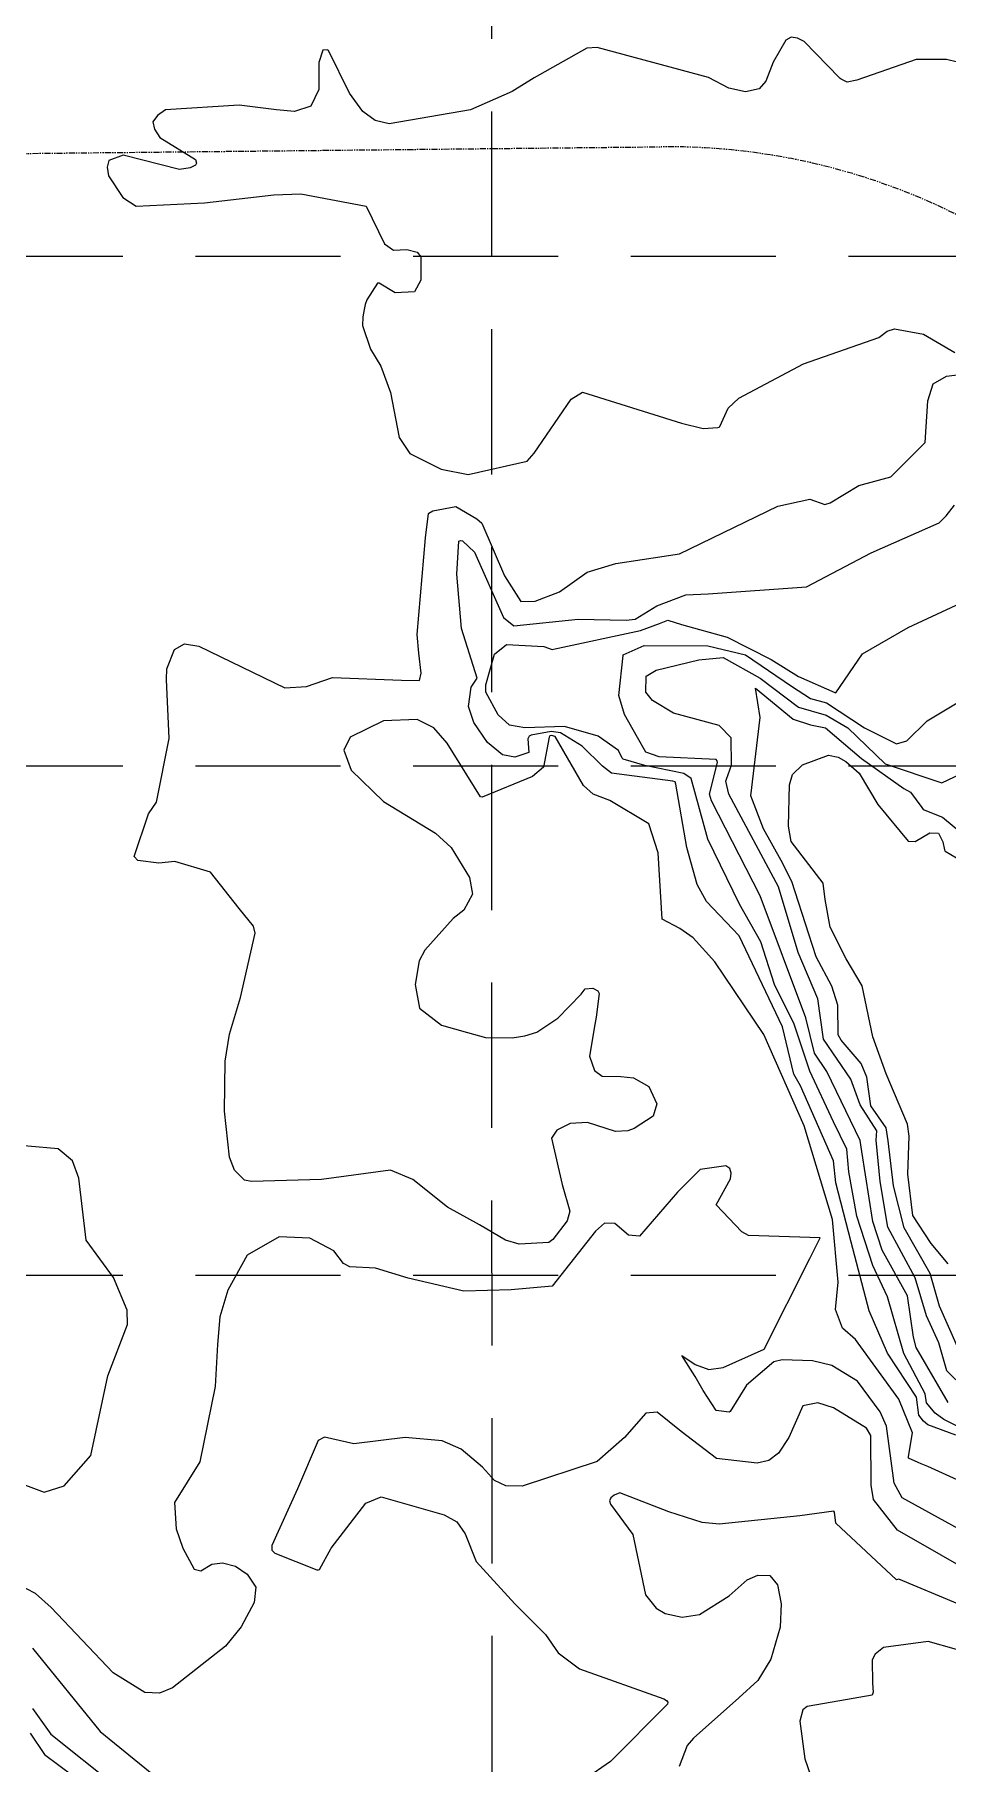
# Model space of a CAD drawing. Header units: inches. Extents: x 2520351 to 2523325, y 7106287 to 7111535.
# Drawn here: x 2520836.4 to 2520930.8, y 7109187.5 to 7109366.1 of the extents above; entities that cross this region are included whole.
import ezdxf

# ---------------------------------------------------------------- set-up
doc = ezdxf.new("R2010")
doc.units = ezdxf.units.IN
doc.header["$MEASUREMENT"] = 0
for name, pattern in [('DASHED', [0.75, 0.5, -0.25]), ('HIDDEN', [0.375, 0.25, -0.125]), ('Xbndy-SC$0$PHANTOM2', [1.25, 0.625, -0.125, 0.125, -0.125, 0.125, -0.125])]:
    doc.linetypes.add(name, pattern=pattern)
for name, color, linetype in [('CONTOURS', 35, 'Continuous'), ('GRID', 254, 'DASHED'), ('XPAV-sc1$0$p-foc', 11, 'Continuous')]:
    doc.layers.add(name, color=color, linetype=linetype)
doc.layers.add('Xbndy-SC$0$ROW-EX', color=5, linetype='Xbndy-SC$0$PHANTOM2', lineweight=0)

msp = doc.modelspace()

# ---------------------------------------------------------------- linework, layer by layer
at = {"layer": 'CONTOURS'}
for p, q in [((2520914.07, 7109365.54, 733), (2520912.77, 7109363.27, 733)), ((2520914.64, 7109365.83, 733), (2520914.07, 7109365.54, 733)), ((2520915.28, 7109365.75, 733), (2520914.64, 7109365.83, 733)), ((2520915.97, 7109365.4, 733), (2520915.28, 7109365.75, 733)), ((2520919.63, 7109361.64, 733), (2520915.97, 7109365.4, 733)), ((2520866.22, 7109364.49, 733), (2520865.81, 7109363.24, 733)), ((2520865.81, 7109363.24, 733), (2520865.82, 7109360.42, 733)), ((2520866.66, 7109364.53, 733), (2520866.22, 7109364.49, 733)), ((2520866.8, 7109364.46, 733), (2520866.66, 7109364.53, 733)), ((2520868.98, 7109360.07, 733), (2520866.8, 7109364.46, 733)), ((2520893.51, 7109364.71, 733), (2520888.05, 7109361.65, 733)), ((2520894.58, 7109364.76, 733), (2520893.51, 7109364.71, 733)), ((2520906.07, 7109361.69, 733), (2520894.58, 7109364.76, 733)), ((2520912.77, 7109363.27, 733), (2520912.02, 7109361.28, 733)), ((2520927.56, 7109363.54, 733), (2520921.4, 7109361.39, 733)), ((2520930.7, 7109363.53, 733), (2520927.56, 7109363.54, 733)), ((2520932.97, 7109363, 733), (2520930.7, 7109363.53, 733)), ((2520888.05, 7109361.65, 733), (2520885.8, 7109360.23, 733)), ((2520908.19, 7109360.56, 733), (2520906.07, 7109361.69, 733)), ((2520919.71, 7109361.56, 733), (2520919.63, 7109361.64, 733)), ((2520919.8, 7109361.49, 733), (2520919.71, 7109361.56, 733)), ((2520920.43, 7109361.19, 733), (2520919.8, 7109361.49, 733)), ((2520921.4, 7109361.39, 733), (2520920.43, 7109361.19, 733)), ((2520865.82, 7109360.42, 733), (2520864.98, 7109358.73, 733)), ((2520870.37, 7109358.15, 733), (2520868.98, 7109360.07, 733)), ((2520885.8, 7109360.23, 733), (2520881.49, 7109358.34, 733)), ((2520909.9, 7109360.21, 733), (2520908.19, 7109360.56, 733)), ((2520911.33, 7109360.49, 733), (2520909.9, 7109360.21, 733)), ((2520912.02, 7109361.28, 733), (2520911.33, 7109360.49, 733)), ((2520849.12, 7109357.76, 733), (2520848.67, 7109357.11, 733)), ((2520849.97, 7109358.32, 733), (2520849.12, 7109357.76, 733)), ((2520857.57, 7109358.82, 733), (2520849.97, 7109358.32, 733)), ((2520861.43, 7109358.34, 733), (2520857.57, 7109358.82, 733)), ((2520863.28, 7109358.16, 733), (2520861.43, 7109358.34, 733)), ((2520864.98, 7109358.73, 733), (2520863.28, 7109358.16, 733)), ((2520871.63, 7109357.23, 733), (2520870.37, 7109358.15, 733)), ((2520881.49, 7109358.34, 733), (2520873.08, 7109356.88, 733)), ((2520848.67, 7109357.11, 733), (2520848.82, 7109356.34, 733)), ((2520848.82, 7109356.34, 733), (2520849.38, 7109355.48, 733)), ((2520873.08, 7109356.88, 733), (2520871.63, 7109357.23, 733)), ((2520849.38, 7109355.48, 733), (2520853.05, 7109353.19, 733)), ((2520844.11, 7109353.11, 733), (2520843.95, 7109352.42, 733)), ((2520843.95, 7109352.42, 733), (2520844.08, 7109351.53, 733)), ((2520845.59, 7109353.64, 733), (2520844.11, 7109353.11, 733)), ((2520851.4, 7109352.18, 733), (2520845.59, 7109353.64, 733)), ((2520853.07, 7109352.62, 733), (2520852.51, 7109352.35, 733)), ((2520853.05, 7109353.19, 733), (2520853.17, 7109352.82, 733)), ((2520853.17, 7109352.82, 733), (2520853.07, 7109352.62, 733)), ((2520844.08, 7109351.53, 733), (2520845.54, 7109349.29, 733)), ((2520852.51, 7109352.35, 733), (2520851.4, 7109352.18, 733)), ((2520845.54, 7109349.29, 733), (2520846.92, 7109348.38, 733)), ((2520854, 7109348.72, 733), (2520861.15, 7109349.57, 733)), ((2520861.15, 7109349.57, 733), (2520863.94, 7109349.67, 733)), ((2520863.94, 7109349.67, 733), (2520870.71, 7109348.38, 733)), ((2520846.92, 7109348.38, 733), (2520854, 7109348.72, 733)), ((2520870.71, 7109348.38, 733), (2520872.6, 7109344.5, 733)), ((2520872.6, 7109344.5, 733), (2520873.54, 7109343.83, 733)), ((2520873.54, 7109343.83, 733), (2520874.9, 7109343.92, 733)), ((2520874.9, 7109343.92, 733), (2520875.98, 7109343.64, 733)), ((2520875.98, 7109343.64, 733), (2520876.35, 7109343.14, 733)), ((2520876.35, 7109343.14, 733), (2520876.37, 7109340.75, 733)), ((2520871.88, 7109340.42, 733), (2520870.77, 7109338.72, 733)), ((2520872.06, 7109340.43, 733), (2520871.88, 7109340.42, 733)), ((2520873.7, 7109339.43, 733), (2520872.06, 7109340.43, 733)), ((2520876.37, 7109340.75, 733), (2520875.7, 7109339.55, 733)), ((2520870.61, 7109338.22, 733), (2520870.49, 7109337.7, 733)), ((2520870.77, 7109338.72, 733), (2520870.61, 7109338.22, 733)), ((2520875.7, 7109339.55, 733), (2520873.7, 7109339.43, 733)), ((2520870.37, 7109336.95, 733), (2520870.34, 7109336.06, 733)), ((2520870.49, 7109337.7, 733), (2520870.37, 7109336.95, 733)), ((2520870.34, 7109336.06, 733), (2520871.15, 7109333.61, 733)), ((2520915.9, 7109332.1, 733), (2520923.68, 7109334.8, 733)), ((2520923.68, 7109334.8, 733), (2520924.56, 7109335.47, 733)), ((2520924.56, 7109335.47, 733), (2520925.31, 7109335.71, 733)), ((2520925.31, 7109335.71, 733), (2520928.32, 7109335.16, 733)), ((2520928.32, 7109335.16, 733), (2520931.56, 7109333.26, 733)), ((2520871.15, 7109333.61, 733), (2520872.23, 7109331.87, 733)), ((2520872.23, 7109331.87, 733), (2520873.23, 7109329.13, 733)), ((2520909.21, 7109328.54, 733), (2520915.9, 7109332.1, 733)), ((2520930.7, 7109330.81, 734), (2520932.05, 7109330.98, 734)), ((2520891.9, 7109328.45, 733), (2520893.05, 7109329.16, 733)), ((2520893.05, 7109329.16, 733), (2520903.3, 7109325.97, 733)), ((2520928.77, 7109328.27, 734), (2520929.3, 7109330.04, 734)), ((2520929.3, 7109330.04, 734), (2520930.7, 7109330.81, 734)), ((2520873.23, 7109329.13, 733), (2520874.13, 7109324.48, 733)), ((2520888.08, 7109322.86, 733), (2520891.9, 7109328.45, 733)), ((2520907.25, 7109325.62, 733), (2520908.11, 7109327.52, 733)), ((2520908.11, 7109327.52, 733), (2520909.21, 7109328.54, 733)), ((2520928.49, 7109323.98, 734), (2520928.77, 7109328.27, 734)), ((2520903.3, 7109325.97, 733), (2520905.52, 7109325.42, 733)), ((2520907.2, 7109325.56, 733), (2520907.25, 7109325.62, 733)), ((2520874.13, 7109324.48, 733), (2520875.2, 7109322.82, 733)), ((2520905.52, 7109325.42, 733), (2520907.06, 7109325.53, 733)), ((2520907.06, 7109325.53, 733), (2520907.2, 7109325.56, 733)), ((2520924.93, 7109320.43, 734), (2520928.49, 7109323.98, 734)), ((2520875.2, 7109322.82, 733), (2520878.45, 7109321.21, 733)), ((2520881.23, 7109320.66, 733), (2520887.36, 7109322.04, 733)), ((2520887.36, 7109322.04, 733), (2520888.08, 7109322.86, 733)), ((2520878.45, 7109321.21, 733), (2520881.23, 7109320.66, 733)), ((2520921.63, 7109319.53, 734), (2520924.93, 7109320.43, 734)), ((2520918.67, 7109317.72, 734), (2520921.63, 7109319.53, 734)), ((2520877.13, 7109316.62, 734), (2520877.19, 7109316.68, 734)), ((2520877.19, 7109316.68, 734), (2520877.6, 7109316.91, 734)), ((2520877.6, 7109316.91, 734), (2520879.98, 7109317.34, 734)), ((2520879.98, 7109317.34, 734), (2520882.13, 7109316.07, 734)), ((2520903.09, 7109312.47, 734), (2520913.26, 7109317.39, 734)), ((2520913.26, 7109317.39, 734), (2520916.56, 7109318.11, 734)), ((2520916.56, 7109318.11, 734), (2520918.12, 7109317.57, 734)), ((2520918.12, 7109317.57, 734), (2520918.67, 7109317.72, 734)), ((2520930.64, 7109316.38, 735), (2520931.52, 7109317.51, 735)), ((2520876.84, 7109314.12, 734), (2520877.13, 7109316.62, 734)), ((2520882.13, 7109316.07, 734), (2520882.66, 7109315.65, 734)), ((2520882.66, 7109315.65, 734), (2520884.99, 7109310.18, 734)), ((2520922.88, 7109312.58, 735), (2520929.93, 7109315.66, 735)), ((2520929.93, 7109315.66, 735), (2520930.64, 7109316.38, 735)), ((2520875.99, 7109304.14, 734), (2520876.84, 7109314.12, 734)), ((2520880.09, 7109310.38, 735), (2520880.29, 7109313.76, 735)), ((2520880.29, 7109313.76, 735), (2520880.44, 7109313.86, 735)), ((2520880.44, 7109313.86, 735), (2520880.66, 7109313.81, 735)), ((2520880.66, 7109313.81, 735), (2520881.91, 7109312.63, 735)), ((2520881.91, 7109312.63, 735), (2520884.89, 7109305.89, 735)), ((2520893.53, 7109310.57, 734), (2520896.51, 7109311.47, 734)), ((2520896.51, 7109311.47, 734), (2520903.09, 7109312.47, 734)), ((2520916.22, 7109309.04, 735), (2520922.88, 7109312.58, 735)), ((2520880.54, 7109304.74, 735), (2520880.09, 7109310.38, 735)), ((2520884.99, 7109310.18, 734), (2520886.68, 7109307.55, 734)), ((2520890.69, 7109308.54, 734), (2520893.53, 7109310.57, 734)), ((2520888.18, 7109307.59, 734), (2520890.69, 7109308.54, 734)), ((2520900.75, 7109307.11, 735), (2520903.74, 7109308.23, 735)), ((2520903.74, 7109308.23, 735), (2520906.04, 7109308.34, 735)), ((2520906.04, 7109308.34, 735), (2520916.22, 7109309.04, 735)), ((2520926.71, 7109304.84, 736), (2520935.13, 7109308.78, 736)), ((2520886.68, 7109307.55, 734), (2520888.18, 7109307.59, 734)), ((2520898.49, 7109305.73, 735), (2520900.75, 7109307.11, 735)), ((2520882.16, 7109299.62, 735), (2520880.54, 7109304.74, 735)), ((2520884.89, 7109305.89, 735), (2520885.96, 7109305.02, 735)), ((2520885.96, 7109305.02, 735), (2520892.63, 7109305.71, 735)), ((2520890.05, 7109302.63, 736), (2520899.06, 7109304.56, 736)), ((2520892.63, 7109305.71, 735), (2520897.56, 7109305.62, 735)), ((2520897.56, 7109305.62, 735), (2520898.49, 7109305.73, 735)), ((2520899.06, 7109304.56, 736), (2520901.02, 7109305.26, 736)), ((2520901.02, 7109305.26, 736), (2520901.87, 7109305.6, 736)), ((2520901.87, 7109305.6, 736), (2520903.31, 7109305.15, 736)), ((2520903.31, 7109305.15, 736), (2520908.03, 7109303.87, 736)), ((2520922.01, 7109302.14, 736), (2520926.71, 7109304.84, 736)), ((2520850.09, 7109300.57, 734), (2520850.89, 7109302.59, 734)), ((2520850.89, 7109302.59, 734), (2520851.94, 7109303.16, 734)), ((2520851.94, 7109303.16, 734), (2520853.41, 7109302.92, 734)), ((2520853.41, 7109302.92, 734), (2520862.31, 7109298.61, 734)), ((2520876.13, 7109302.22, 734), (2520875.99, 7109304.14, 734)), ((2520883.96, 7109302.09, 736), (2520885.21, 7109303.09, 736)), ((2520885.21, 7109303.09, 736), (2520889.07, 7109302.88, 736)), ((2520889.07, 7109302.88, 736), (2520889.92, 7109302.58, 736)), ((2520889.92, 7109302.58, 736), (2520890.05, 7109302.63, 736)), ((2520897.28, 7109302.03, 737), (2520899.42, 7109302.98, 737)), ((2520899.42, 7109302.98, 737), (2520906.01, 7109302.96, 737)), ((2520906.01, 7109302.96, 737), (2520909.9, 7109302.03, 737)), ((2520908.03, 7109303.87, 736), (2520912.57, 7109301.56, 736)), ((2520928.69, 7109295.2, 737), (2520940.66, 7109302.47, 737)), ((2520876.4, 7109300.15, 734), (2520876.13, 7109302.22, 734)), ((2520883.07, 7109298.92, 736), (2520883.96, 7109302.09, 736)), ((2520896.82, 7109297.83, 737), (2520897.25, 7109301.95, 737)), ((2520897.25, 7109301.95, 737), (2520897.28, 7109302.03, 737)), ((2520900.69, 7109300.44, 738), (2520905.1, 7109301.5, 738)), ((2520905.1, 7109301.5, 738), (2520907.6, 7109301.74, 738)), ((2520907.6, 7109301.74, 738), (2520911.42, 7109299.62, 738)), ((2520909.9, 7109302.03, 737), (2520914.65, 7109298.81, 737)), ((2520912.57, 7109301.56, 736), (2520915.4, 7109299.79, 736)), ((2520919.23, 7109298.1, 736), (2520922.01, 7109302.14, 736)), ((2520850.08, 7109299.47, 734), (2520850.09, 7109300.57, 734)), ((2520850.35, 7109293.39, 734), (2520850.08, 7109299.47, 734)), ((2520864.55, 7109298.76, 734), (2520867.22, 7109299.69, 734)), ((2520867.22, 7109299.69, 734), (2520874.36, 7109299.4, 734)), ((2520874.36, 7109299.4, 734), (2520876.23, 7109299.37, 734)), ((2520876.23, 7109299.37, 734), (2520876.4, 7109300.15, 734)), ((2520881.56, 7109298.7, 735), (2520882.16, 7109299.62, 735)), ((2520883.07, 7109298.19, 736), (2520883.07, 7109298.92, 736)), ((2520899.62, 7109298.19, 738), (2520899.65, 7109299.83, 738)), ((2520899.65, 7109299.83, 738), (2520900.69, 7109300.44, 738)), ((2520911.42, 7109299.62, 738), (2520915.4, 7109296.61, 738)), ((2520914.65, 7109298.81, 737), (2520916.61, 7109297.51, 737)), ((2520915.4, 7109299.79, 736), (2520919.15, 7109298.14, 736)), ((2520862.31, 7109298.61, 734), (2520864.55, 7109298.76, 734)), ((2520881.27, 7109296.71, 735), (2520881.56, 7109298.7, 735)), ((2520884.36, 7109295.82, 736), (2520883.07, 7109298.19, 736)), ((2520897.42, 7109295.88, 737), (2520896.82, 7109297.83, 737)), ((2520900.29, 7109297.31, 738), (2520899.62, 7109298.19, 738)), ((2520902.48, 7109295.99, 738), (2520900.29, 7109297.31, 738)), ((2520911.41, 7109295.55, 739), (2520910.95, 7109298.6, 739)), ((2520910.95, 7109298.6, 739), (2520914.84, 7109295.39, 739)), ((2520916.61, 7109297.51, 737), (2520918.27, 7109297.06, 737)), ((2520918.27, 7109297.06, 737), (2520922.22, 7109294.5, 737)), ((2520919.15, 7109298.14, 736), (2520919.23, 7109298.1, 736)), ((2520872.49, 7109295.23, 734), (2520869.05, 7109293.52, 734)), ((2520875.96, 7109295.35, 734), (2520872.49, 7109295.23, 734)), ((2520877.71, 7109294.5, 734), (2520875.96, 7109295.35, 734)), ((2520881.82, 7109295.05, 735), (2520881.27, 7109296.71, 735)), ((2520885.51, 7109294.78, 736), (2520884.36, 7109295.82, 736)), ((2520898.76, 7109293.49, 737), (2520897.42, 7109295.88, 737)), ((2520907.17, 7109294.73, 738), (2520902.48, 7109295.99, 738)), ((2520910.47, 7109287.47, 739), (2520911.41, 7109295.55, 739)), ((2520914.84, 7109295.39, 739), (2520916.62, 7109294.8, 739)), ((2520915.4, 7109296.61, 738), (2520918.23, 7109295.8, 738)), ((2520918.23, 7109295.8, 738), (2520920.47, 7109294.48, 738)), ((2520869.05, 7109293.52, 734), (2520868.38, 7109292.2, 734)), ((2520879.06, 7109292.92, 734), (2520877.71, 7109294.5, 734)), ((2520883.26, 7109292.97, 735), (2520881.82, 7109295.05, 735)), ((2520887.1, 7109294.5, 736), (2520885.51, 7109294.78, 736)), ((2520891.21, 7109294.62, 736), (2520887.1, 7109294.5, 736)), ((2520887.54, 7109293.63, 735), (2520887.42, 7109293.35, 735)), ((2520887.75, 7109293.75, 735), (2520887.54, 7109293.63, 735)), ((2520889.83, 7109294.12, 735), (2520887.75, 7109293.75, 735)), ((2520889.63, 7109293.53, 734), (2520889.04, 7109290.41, 734)), ((2520889.69, 7109293.65, 734), (2520889.63, 7109293.53, 734)), ((2520889.86, 7109293.71, 734), (2520889.69, 7109293.65, 734)), ((2520890.78, 7109293.96, 735), (2520889.83, 7109294.12, 735)), ((2520890.22, 7109293.58, 734), (2520889.86, 7109293.71, 734)), ((2520893.17, 7109288.52, 734), (2520890.22, 7109293.58, 734)), ((2520893.02, 7109292.58, 735), (2520890.78, 7109293.96, 735)), ((2520894.67, 7109293.62, 736), (2520891.21, 7109294.62, 736)), ((2520896.78, 7109292.14, 736), (2520894.67, 7109293.62, 736)), ((2520899.6, 7109291.97, 737), (2520898.76, 7109293.49, 737)), ((2520908.43, 7109293.45, 738), (2520907.17, 7109294.73, 738)), ((2520908.47, 7109290.65, 738), (2520908.43, 7109293.45, 738)), ((2520916.62, 7109294.8, 739), (2520918.19, 7109294.5, 739)), ((2520918.19, 7109294.5, 739), (2520921.9, 7109291.32, 739)), ((2520920.47, 7109294.48, 738), (2520924.34, 7109290.76, 738)), ((2520922.22, 7109294.5, 737), (2520925.5, 7109292.84, 737)), ((2520926.6, 7109293.15, 737), (2520928.69, 7109295.2, 737)), ((2520849.03, 7109286.8, 734), (2520850.35, 7109293.39, 734)), ((2520868.38, 7109292.2, 734), (2520869.16, 7109290.12, 734)), ((2520882.53, 7109287.37, 734), (2520879.06, 7109292.92, 734)), ((2520884.78, 7109291.71, 735), (2520883.26, 7109292.97, 735)), ((2520886.06, 7109291.46, 735), (2520884.78, 7109291.71, 735)), ((2520887.52, 7109291.94, 735), (2520886.06, 7109291.46, 735)), ((2520887.42, 7109293.35, 735), (2520887.52, 7109291.94, 735)), ((2520895.13, 7109290.52, 735), (2520893.02, 7109292.58, 735)), ((2520897.17, 7109291.37, 736), (2520896.78, 7109292.14, 736)), ((2520900.99, 7109291.49, 737), (2520899.6, 7109291.97, 737)), ((2520915.79, 7109290.66, 740), (2520918.47, 7109291.66, 740)), ((2520918.47, 7109291.66, 740), (2520919.49, 7109291.45, 740)), ((2520925.5, 7109292.84, 737), (2520926.6, 7109293.15, 737)), ((2520869.16, 7109290.12, 734), (2520872.48, 7109286.88, 734)), ((2520889.04, 7109290.41, 734), (2520887.89, 7109289.46, 734)), ((2520896.06, 7109289.81, 735), (2520895.13, 7109290.52, 735)), ((2520897.26, 7109291.25, 736), (2520897.17, 7109291.37, 736)), ((2520899.5, 7109290.61, 736), (2520897.26, 7109291.25, 736)), ((2520903.55, 7109289.77, 736), (2520899.5, 7109290.61, 736)), ((2520906.88, 7109291.23, 737), (2520900.99, 7109291.49, 737)), ((2520906.2, 7109287.65, 737), (2520907.03, 7109290.91, 737)), ((2520906.97, 7109291.09, 737), (2520906.88, 7109291.23, 737)), ((2520907.03, 7109290.91, 737), (2520906.97, 7109291.09, 737)), ((2520907.95, 7109289.19, 738), (2520908.47, 7109290.65, 738)), ((2520914.77, 7109289.67, 740), (2520915.79, 7109290.66, 740)), ((2520919.49, 7109291.45, 740), (2520920.29, 7109291.01, 740)), ((2520920.29, 7109291.01, 740), (2520921.67, 7109289.79, 740)), ((2520921.9, 7109291.32, 739), (2520926.28, 7109288.22, 739)), ((2520924.34, 7109290.76, 738), (2520930.21, 7109288.82, 738)), ((2520930.21, 7109288.82, 738), (2520933.47, 7109290.37, 738)), ((2520887.89, 7109289.46, 734), (2520882.68, 7109287.32, 734)), ((2520894.17, 7109287.65, 734), (2520893.17, 7109288.52, 734)), ((2520902.4, 7109288.97, 735), (2520896.06, 7109289.81, 735)), ((2520902.65, 7109288.92, 735), (2520902.4, 7109288.97, 735)), ((2520902.71, 7109288.68, 735), (2520902.65, 7109288.92, 735)), ((2520903.84, 7109282.12, 735), (2520902.71, 7109288.68, 735)), ((2520904.3, 7109289.27, 736), (2520903.55, 7109289.77, 736)), ((2520906.02, 7109282.99, 736), (2520904.3, 7109289.27, 736)), ((2520907.87, 7109288.97, 738), (2520907.95, 7109289.19, 738)), ((2520908.19, 7109287.64, 738), (2520907.87, 7109288.97, 738)), ((2520914.35, 7109284.33, 740), (2520914.46, 7109288.59, 740)), ((2520914.46, 7109288.59, 740), (2520914.77, 7109289.67, 740)), ((2520921.67, 7109289.79, 740), (2520923.58, 7109286.57, 740)), ((2520926.28, 7109288.22, 739), (2520926.97, 7109287.86, 739)), ((2520848.21, 7109285.59, 734), (2520849.03, 7109286.8, 734)), ((2520872.48, 7109286.88, 734), (2520877.88, 7109283.6, 734)), ((2520882.68, 7109287.32, 734), (2520882.53, 7109287.37, 734)), ((2520895.89, 7109286.98, 734), (2520894.17, 7109287.65, 734)), ((2520899.93, 7109284.59, 734), (2520895.89, 7109286.98, 734)), ((2520906.41, 7109286.94, 737), (2520906.2, 7109287.65, 737)), ((2520911.44, 7109277.12, 737), (2520906.41, 7109286.94, 737)), ((2520913.31, 7109278.07, 738), (2520908.19, 7109287.64, 738)), ((2520911.77, 7109284.07, 739), (2520910.47, 7109287.47, 739)), ((2520923.58, 7109286.57, 740), (2520926.72, 7109282.79, 740)), ((2520926.97, 7109287.86, 739), (2520928.14, 7109286.26, 739)), ((2520846.73, 7109281.21, 734), (2520848.21, 7109285.59, 734)), ((2520900.89, 7109281.56, 734), (2520899.93, 7109284.59, 734)), ((2520928.14, 7109286.26, 739), (2520928.26, 7109286.07, 739)), ((2520928.26, 7109286.07, 739), (2520930.27, 7109285.27, 739)), ((2520930.27, 7109285.27, 739), (2520933.87, 7109282.25, 739)), ((2520877.88, 7109283.6, 734), (2520879.48, 7109282.14, 734)), ((2520909.3, 7109276.26, 736), (2520906.02, 7109282.99, 736)), ((2520913.6, 7109280.8, 739), (2520911.77, 7109284.07, 739)), ((2520914.63, 7109282.74, 740), (2520914.35, 7109284.33, 740)), ((2520917.95, 7109278.44, 740), (2520914.63, 7109282.74, 740)), ((2520926.72, 7109282.79, 740), (2520927.43, 7109282.75, 740)), ((2520927.43, 7109282.75, 740), (2520928.97, 7109283.65, 740)), ((2520928.97, 7109283.65, 740), (2520929.84, 7109283.6, 740)), ((2520929.84, 7109283.6, 740), (2520930.29, 7109282.71, 740)), ((2520847.09, 7109280.79, 734), (2520846.73, 7109281.21, 734)), ((2520879.48, 7109282.14, 734), (2520881.38, 7109279.03, 734)), ((2520901.28, 7109274.72, 734), (2520900.89, 7109281.56, 734)), ((2520904.9, 7109278.29, 735), (2520903.84, 7109282.12, 735)), ((2520930.29, 7109282.71, 740), (2520930.47, 7109281.9, 740)), ((2520930.47, 7109281.9, 740), (2520930.54, 7109281.76, 740)), ((2520930.54, 7109281.76, 740), (2520934.87, 7109279.18, 740)), ((2520849.26, 7109280.51, 734), (2520847.09, 7109280.79, 734)), ((2520850.92, 7109280.69, 734), (2520849.26, 7109280.51, 734)), ((2520854.63, 7109279.57, 734), (2520850.92, 7109280.69, 734)), ((2520857.57, 7109275.82, 734), (2520854.63, 7109279.57, 734)), ((2520914.7, 7109278.61, 739), (2520913.6, 7109280.8, 739)), ((2520881.38, 7109279.03, 734), (2520881.7, 7109277.32, 734)), ((2520905.87, 7109276.54, 735), (2520904.9, 7109278.29, 735)), ((2520915.35, 7109271.28, 738), (2520913.31, 7109278.07, 738)), ((2520916.45, 7109273.17, 739), (2520914.7, 7109278.61, 739)), ((2520918.13, 7109276.74, 740), (2520917.95, 7109278.44, 740)), ((2520859.07, 7109274.01, 734), (2520857.57, 7109275.82, 734)), ((2520880.79, 7109275.64, 734), (2520879.68, 7109274.78, 734)), ((2520881.7, 7109277.32, 734), (2520880.79, 7109275.64, 734)), ((2520909.27, 7109273, 735), (2520905.87, 7109276.54, 735)), ((2520911.48, 7109272.37, 736), (2520909.3, 7109276.26, 736)), ((2520916.14, 7109264.53, 737), (2520911.44, 7109277.12, 737)), ((2520918.67, 7109273.91, 740), (2520918.13, 7109276.74, 740)), ((2520859.24, 7109273.28, 734), (2520859.07, 7109274.01, 734)), ((2520879.68, 7109274.78, 734), (2520876.76, 7109271.52, 734)), ((2520903.13, 7109273.77, 734), (2520901.28, 7109274.72, 734)), ((2520920.31, 7109270.61, 740), (2520918.67, 7109273.91, 740)), ((2520857.7, 7109266.64, 734), (2520859.24, 7109273.28, 734)), ((2520904.51, 7109272.8, 734), (2520903.13, 7109273.77, 734)), ((2520906.75, 7109270.33, 734), (2520904.51, 7109272.8, 734)), ((2520913.74, 7109263.59, 735), (2520909.27, 7109273, 735)), ((2520912.92, 7109267.99, 736), (2520911.48, 7109272.37, 736)), ((2520917.21, 7109270.82, 739), (2520916.45, 7109273.17, 739)), ((2520876.18, 7109270.42, 734), (2520875.76, 7109267.96, 734)), ((2520876.76, 7109271.52, 734), (2520876.18, 7109270.42, 734)), ((2520911.8, 7109262.8, 734), (2520906.75, 7109270.33, 734)), ((2520917.37, 7109266.51, 738), (2520915.35, 7109271.28, 738)), ((2520918.84, 7109267.79, 739), (2520917.21, 7109270.82, 739)), ((2520921.97, 7109267.85, 740), (2520920.31, 7109270.61, 740)), ((2520875.76, 7109267.96, 734), (2520876.22, 7109265.53, 734)), ((2520890.5, 7109264.5, 734), (2520892.91, 7109266.98, 734)), ((2520892.91, 7109266.98, 734), (2520893.34, 7109267.52, 734)), ((2520893.34, 7109267.52, 734), (2520894.12, 7109267.59, 734)), ((2520894.12, 7109267.59, 734), (2520894.66, 7109267.32, 734)), ((2520894.78, 7109267.06, 734), (2520894.48, 7109264.59, 734)), ((2520894.66, 7109267.32, 734), (2520894.78, 7109267.06, 734)), ((2520914.95, 7109263.89, 736), (2520912.92, 7109267.99, 736)), ((2520919.44, 7109265.84, 739), (2520918.84, 7109267.79, 739)), ((2520923.06, 7109262.57, 740), (2520921.97, 7109267.85, 740)), ((2520856.57, 7109262.86, 734), (2520857.7, 7109266.64, 734)), ((2520876.22, 7109265.53, 734), (2520878.49, 7109263.76, 734)), ((2520917.98, 7109262.33, 738), (2520917.37, 7109266.51, 738)), ((2520919.5, 7109262.77, 739), (2520919.44, 7109265.84, 739)), ((2520878.49, 7109263.76, 734), (2520881.17, 7109263, 734)), ((2520888.33, 7109263.05, 734), (2520890.5, 7109264.5, 734)), ((2520894.35, 7109263.85, 734), (2520893.8, 7109260.56, 734)), ((2520894.48, 7109264.59, 734), (2520894.35, 7109263.85, 734)), ((2520914.91, 7109258.72, 735), (2520913.74, 7109263.59, 735)), ((2520916.55, 7109259.02, 736), (2520914.95, 7109263.89, 736)), ((2520917.03, 7109260.87, 737), (2520916.14, 7109264.53, 737)), ((2520856.14, 7109260.07, 734), (2520856.57, 7109262.86, 734)), ((2520881.17, 7109263, 734), (2520883.05, 7109262.49, 734)), ((2520883.05, 7109262.49, 734), (2520885.78, 7109262.48, 734)), ((2520885.78, 7109262.48, 734), (2520887.09, 7109262.68, 734)), ((2520887.09, 7109262.68, 734), (2520888.33, 7109263.05, 734)), ((2520915.97, 7109253.37, 734), (2520911.8, 7109262.8, 734)), ((2520920.81, 7109258.19, 738), (2520917.98, 7109262.33, 738)), ((2520919.8, 7109262.21, 739), (2520919.5, 7109262.77, 739)), ((2520921.86, 7109259.82, 739), (2520919.8, 7109262.21, 739)), ((2520924.46, 7109258.75, 740), (2520923.06, 7109262.57, 740)), ((2520856.07, 7109254.89, 734), (2520856.14, 7109260.07, 734)), ((2520893.8, 7109260.56, 734), (2520894.3, 7109259.1, 734)), ((2520918.31, 7109258.98, 737), (2520917.03, 7109260.87, 737)), ((2520922.45, 7109258.39, 739), (2520921.86, 7109259.82, 739)), ((2520894.3, 7109259.1, 734), (2520895.08, 7109258.49, 734)), ((2520895.08, 7109258.49, 734), (2520897.04, 7109258.48, 734)), ((2520897.04, 7109258.48, 734), (2520898.35, 7109258.33, 734)), ((2520898.35, 7109258.33, 734), (2520899.92, 7109257.42, 734)), ((2520915.59, 7109257.5, 735), (2520914.91, 7109258.72, 735)), ((2520919, 7109253.77, 736), (2520916.55, 7109259.02, 736)), ((2520921.76, 7109251.85, 737), (2520918.31, 7109258.98, 737)), ((2520921.76, 7109255.53, 738), (2520920.81, 7109258.19, 738)), ((2520922.87, 7109255.44, 739), (2520922.45, 7109258.39, 739)), ((2520926.65, 7109253.55, 740), (2520924.46, 7109258.75, 740)), ((2520899.92, 7109257.42, 734), (2520900.74, 7109255.65, 734)), ((2520919, 7109249.77, 735), (2520915.59, 7109257.5, 735)), ((2520856.58, 7109250.14, 734), (2520856.07, 7109254.89, 734)), ((2520900.36, 7109254.37, 734), (2520898.4, 7109253.1, 734)), ((2520900.74, 7109255.65, 734), (2520900.36, 7109254.37, 734)), ((2520923.47, 7109252.87, 738), (2520921.76, 7109255.53, 738)), ((2520924.46, 7109253.15, 739), (2520922.87, 7109255.44, 739)), ((2520890.42, 7109252.92, 734), (2520889.86, 7109252.1, 734)), ((2520891.8, 7109253.62, 734), (2520890.42, 7109252.92, 734)), ((2520893.58, 7109253.72, 734), (2520891.8, 7109253.62, 734)), ((2520896.47, 7109252.78, 734), (2520893.58, 7109253.72, 734)), ((2520897.76, 7109252.86, 734), (2520896.47, 7109252.78, 734)), ((2520898.4, 7109253.1, 734), (2520897.76, 7109252.86, 734)), ((2520918.91, 7109243.69, 734), (2520915.97, 7109253.37, 734)), ((2520920.37, 7109250.98, 736), (2520919, 7109253.77, 736)), ((2520923.41, 7109251.9, 738), (2520923.47, 7109252.87, 738)), ((2520924.66, 7109251.84, 739), (2520924.46, 7109253.15, 739)), ((2520926.82, 7109252.32, 740), (2520926.65, 7109253.55, 740)), ((2520838.87, 7109250.99, 733), (2520831.84, 7109251.6, 733)), ((2520840.36, 7109249.77, 733), (2520838.87, 7109250.99, 733)), ((2520889.86, 7109252.1, 734), (2520890.96, 7109247.32, 734)), ((2520920.59, 7109248.61, 736), (2520920.37, 7109250.98, 736)), ((2520921.94, 7109250.71, 737), (2520921.76, 7109251.85, 737)), ((2520923.07, 7109243.5, 737), (2520921.94, 7109250.71, 737)), ((2520923.82, 7109247.61, 738), (2520923.41, 7109251.9, 738)), ((2520925.21, 7109247.18, 739), (2520924.66, 7109251.84, 739)), ((2520926.69, 7109248.37, 740), (2520926.82, 7109252.32, 740)), ((2520841.02, 7109247.98, 733), (2520840.36, 7109249.77, 733)), ((2520857.11, 7109248.79, 734), (2520856.58, 7109250.14, 734)), ((2520858.13, 7109247.75, 734), (2520857.11, 7109248.79, 734)), ((2520873.22, 7109248.81, 734), (2520866.09, 7109247.82, 734)), ((2520875.51, 7109247.84, 734), (2520873.22, 7109248.81, 734)), ((2520905.21, 7109248.87, 733), (2520902.87, 7109246.53, 733)), ((2520907.89, 7109249.25, 733), (2520905.21, 7109248.87, 733)), ((2520908.3, 7109248.98, 733), (2520907.89, 7109249.25, 733)), ((2520908.43, 7109248.5, 733), (2520908.3, 7109248.98, 733)), ((2520919.24, 7109247.47, 735), (2520919, 7109249.77, 735)), ((2520841.75, 7109241.57, 733), (2520841.02, 7109247.98, 733)), ((2520858.85, 7109247.63, 734), (2520858.13, 7109247.75, 734)), ((2520866.09, 7109247.82, 734), (2520858.85, 7109247.63, 734)), ((2520879.12, 7109244.96, 734), (2520875.51, 7109247.84, 734)), ((2520890.96, 7109247.32, 734), (2520891.74, 7109244.55, 734)), ((2520906.86, 7109245.21, 733), (2520908.36, 7109247.89, 733)), ((2520908.36, 7109247.89, 733), (2520908.43, 7109248.5, 733)), ((2520920.82, 7109241.37, 735), (2520919.24, 7109247.47, 735)), ((2520921.42, 7109244.04, 736), (2520920.59, 7109248.61, 736)), ((2520924.63, 7109242.92, 738), (2520923.82, 7109247.61, 738)), ((2520926.3, 7109242.83, 739), (2520925.21, 7109247.18, 739)), ((2520927.21, 7109244.1, 740), (2520926.69, 7109248.37, 740)), ((2520902.87, 7109246.53, 733), (2520898.95, 7109241.99, 733)), ((2520882.42, 7109243.14, 734), (2520879.12, 7109244.96, 734)), ((2520891.47, 7109243.57, 734), (2520890.01, 7109241.63, 734)), ((2520891.74, 7109244.55, 734), (2520891.47, 7109243.57, 734)), ((2520909.52, 7109242.43, 733), (2520906.86, 7109245.21, 733)), ((2520919.49, 7109237.21, 734), (2520918.91, 7109243.69, 734)), ((2520923.06, 7109238.95, 736), (2520921.42, 7109244.04, 736)), ((2520924.04, 7109240.52, 737), (2520923.07, 7109243.5, 737)), ((2520929.09, 7109241.22, 740), (2520927.21, 7109244.1, 740)), ((2520861.7, 7109241.91, 733), (2520858.42, 7109240.02, 733)), ((2520864.89, 7109241.76, 733), (2520861.7, 7109241.91, 733)), ((2520867.36, 7109240.45, 733), (2520864.89, 7109241.76, 733)), ((2520885.09, 7109241.55, 734), (2520882.42, 7109243.14, 734)), ((2520894.42, 7109242.49, 733), (2520889.91, 7109236.82, 733)), ((2520895.34, 7109243.33, 733), (2520894.42, 7109242.49, 733)), ((2520896.39, 7109243.28, 733), (2520895.34, 7109243.33, 733)), ((2520897.83, 7109242.09, 733), (2520896.39, 7109243.28, 733)), ((2520898.95, 7109241.99, 733), (2520897.83, 7109242.09, 733)), ((2520910.22, 7109242.05, 733), (2520909.52, 7109242.43, 733)), ((2520917.63, 7109241.79, 733), (2520910.22, 7109242.05, 733)), ((2520916.55, 7109239.66, 733), (2520917.63, 7109241.79, 733)), ((2520927.46, 7109237.67, 738), (2520924.63, 7109242.92, 738)), ((2520928.98, 7109238.13, 739), (2520926.3, 7109242.83, 739)), ((2520844.6, 7109237.71, 733), (2520841.75, 7109241.57, 733)), ((2520858.42, 7109240.02, 733), (2520856.42, 7109236.4, 733)), ((2520868.37, 7109239.16, 733), (2520867.36, 7109240.45, 733)), ((2520886.52, 7109241.15, 734), (2520885.09, 7109241.55, 734)), ((2520889.58, 7109241.31, 734), (2520886.52, 7109241.15, 734)), ((2520890.01, 7109241.63, 734), (2520889.58, 7109241.31, 734)), ((2520922.68, 7109234.27, 735), (2520920.82, 7109241.37, 735)), ((2520926.64, 7109235.81, 737), (2520924.04, 7109240.52, 737)), ((2520930.85, 7109239.11, 740), (2520929.09, 7109241.22, 740)), ((2520869.03, 7109238.81, 733), (2520868.37, 7109239.16, 733)), ((2520871.66, 7109238.67, 733), (2520869.03, 7109238.81, 733)), ((2520875.06, 7109237.64, 733), (2520871.66, 7109238.67, 733)), ((2520911.85, 7109230.31, 733), (2520916.55, 7109239.66, 733)), ((2520924.57, 7109235.7, 736), (2520923.06, 7109238.95, 736)), ((2520929.97, 7109234.73, 739), (2520928.98, 7109238.13, 739)), ((2520846.01, 7109234.34, 733), (2520844.6, 7109237.71, 733)), ((2520856.42, 7109236.4, 733), (2520855.59, 7109233.65, 733)), ((2520880.8, 7109236.28, 733), (2520875.06, 7109237.64, 733)), ((2520885.68, 7109236.43, 733), (2520880.8, 7109236.28, 733)), ((2520889.91, 7109236.82, 733), (2520885.68, 7109236.43, 733)), ((2520919.22, 7109234.41, 734), (2520919.49, 7109237.21, 734)), ((2520928.6, 7109233.73, 738), (2520927.46, 7109237.67, 738)), ((2520926.28, 7109229.85, 736), (2520924.57, 7109235.7, 736)), ((2520927.26, 7109231.54, 737), (2520926.64, 7109235.81, 737)), ((2520932.75, 7109228.44, 739), (2520929.97, 7109234.73, 739)), ((2520844, 7109227.54, 733), (2520846.05, 7109232.84, 733)), ((2520846.05, 7109232.84, 733), (2520846.01, 7109234.34, 733)), ((2520855.59, 7109233.65, 733), (2520855.35, 7109230.79, 733)), ((2520919.93, 7109232.47, 734), (2520919.22, 7109234.41, 734)), ((2520924.57, 7109229.89, 735), (2520922.68, 7109234.27, 735)), ((2520929.89, 7109230.95, 738), (2520928.6, 7109233.73, 738)), ((2520921.27, 7109231.29, 734), (2520919.93, 7109232.47, 734)), ((2520925.76, 7109225.13, 734), (2520921.27, 7109231.29, 734)), ((2520927.54, 7109230.48, 737), (2520927.26, 7109231.54, 737)), ((2520930.73, 7109228.05, 738), (2520929.89, 7109230.95, 738)), ((2520855.35, 7109230.79, 733), (2520855.11, 7109226.44, 733)), ((2520904.69, 7109227.48, 733), (2520903.34, 7109229.63, 733)), ((2520903.34, 7109229.63, 733), (2520904.71, 7109228.72, 733)), ((2520907.61, 7109228.42, 733), (2520911.85, 7109230.31, 733)), ((2520913.7, 7109229.21, 733), (2520912.83, 7109228.98, 733)), ((2520916.84, 7109229.1, 733), (2520913.7, 7109229.21, 733)), ((2520927.57, 7109225.35, 735), (2520924.57, 7109229.89, 735)), ((2520928.48, 7109225.7, 736), (2520926.28, 7109229.85, 736)), ((2520930.86, 7109224.79, 737), (2520927.54, 7109230.48, 737)), ((2520842.26, 7109219.33, 733), (2520844, 7109227.54, 733)), ((2520905.52, 7109226.03, 733), (2520904.69, 7109227.48, 733)), ((2520904.71, 7109228.72, 733), (2520906.12, 7109228.21, 733)), ((2520906.12, 7109228.21, 733), (2520907.61, 7109228.42, 733)), ((2520912.83, 7109228.98, 733), (2520910.01, 7109226.57, 733)), ((2520918.84, 7109228.6, 733), (2520916.84, 7109229.1, 733)), ((2520921.49, 7109226.99, 733), (2520918.84, 7109228.6, 733)), ((2520932.57, 7109226.25, 738), (2520930.73, 7109228.05, 738)), ((2520855.11, 7109226.44, 733), (2520853.5, 7109218.67, 733)), ((2520906.88, 7109223.96, 733), (2520905.52, 7109226.03, 733)), ((2520910.01, 7109226.57, 733), (2520908.33, 7109223.86, 733)), ((2520923.83, 7109223.84, 733), (2520921.49, 7109226.99, 733)), ((2520928.6, 7109224.75, 736), (2520928.48, 7109225.7, 736)), ((2520900.78, 7109223.8, 732), (2520899.62, 7109223.7, 732)), ((2520903.27, 7109221.8, 732), (2520900.78, 7109223.8, 732)), ((2520908.22, 7109223.79, 733), (2520906.88, 7109223.96, 733)), ((2520908.33, 7109223.86, 733), (2520908.22, 7109223.79, 733)), ((2520915.84, 7109224.43, 732), (2520914.4, 7109221.16, 732)), ((2520917.38, 7109224.75, 732), (2520915.84, 7109224.43, 732)), ((2520919.02, 7109224.23, 732), (2520917.38, 7109224.75, 732)), ((2520922.4, 7109222.14, 732), (2520919.02, 7109224.23, 732)), ((2520924.48, 7109222.36, 733), (2520923.83, 7109223.84, 733)), ((2520927.17, 7109221.67, 734), (2520925.76, 7109225.13, 734)), ((2520927.82, 7109223.47, 735), (2520927.57, 7109225.35, 735)), ((2520929.52, 7109223.68, 736), (2520928.6, 7109224.75, 736)), ((2520899.62, 7109223.7, 732), (2520897.39, 7109221.18, 732)), ((2520922.86, 7109221.38, 732), (2520922.4, 7109222.14, 732)), ((2520925.28, 7109216.47, 733), (2520924.48, 7109222.36, 733)), ((2520928.32, 7109222.85, 735), (2520927.82, 7109223.47, 735)), ((2520928.77, 7109222.49, 735), (2520928.32, 7109222.85, 735)), ((2520931.64, 7109221.41, 735), (2520928.77, 7109222.49, 735)), ((2520930.4, 7109223.03, 736), (2520929.52, 7109223.68, 736)), ((2520932.6, 7109221.95, 736), (2520930.4, 7109223.03, 736)), ((2520865.74, 7109220.85, 732), (2520863.61, 7109215.88, 732)), ((2520866.39, 7109221.22, 732), (2520865.74, 7109220.85, 732)), ((2520869.44, 7109220.52, 732), (2520866.39, 7109221.22, 732)), ((2520874.72, 7109221.19, 732), (2520869.44, 7109220.52, 732)), ((2520878.56, 7109220.82, 732), (2520874.72, 7109221.19, 732)), ((2520880.52, 7109219.98, 732), (2520878.56, 7109220.82, 732)), ((2520897.39, 7109221.18, 732), (2520894.59, 7109218.71, 732)), ((2520906.92, 7109219, 732), (2520903.27, 7109221.8, 732)), ((2520914.4, 7109221.16, 732), (2520913.33, 7109219.54, 732)), ((2520922.88, 7109216.26, 732), (2520922.86, 7109221.38, 732)), ((2520926.75, 7109219.21, 734), (2520927.17, 7109221.67, 734)), ((2520839.5, 7109216.19, 733), (2520842.26, 7109219.33, 733)), ((2520853.5, 7109218.67, 733), (2520850.91, 7109214.46, 733)), ((2520882.71, 7109218.1, 732), (2520880.52, 7109219.98, 732)), ((2520894.59, 7109218.71, 732), (2520886.83, 7109216.15, 732)), ((2520911.11, 7109218.54, 732), (2520906.92, 7109219, 732)), ((2520912.32, 7109218.81, 732), (2520911.11, 7109218.54, 732)), ((2520913.33, 7109219.54, 732), (2520912.32, 7109218.81, 732)), ((2520926.75, 7109219.04, 734), (2520926.75, 7109219.21, 734)), ((2520927.74, 7109218.6, 734), (2520926.75, 7109219.04, 734)), ((2520928.07, 7109218.45, 734), (2520927.74, 7109218.6, 734)), ((2520928.41, 7109218.31, 734), (2520928.07, 7109218.45, 734)), ((2520883.96, 7109216.75, 732), (2520882.71, 7109218.1, 732)), ((2520885.15, 7109216.17, 732), (2520883.96, 7109216.75, 732)), ((2520928.74, 7109218.17, 734), (2520928.41, 7109218.31, 734)), ((2520932.16, 7109216.63, 734), (2520928.74, 7109218.17, 734)), ((2520835.5, 7109216.26, 733), (2520837.41, 7109215.54, 733)), ((2520837.41, 7109215.54, 733), (2520839.5, 7109216.19, 733)), ((2520863.61, 7109215.88, 732), (2520860.95, 7109210.01, 732)), ((2520870.67, 7109214.4, 732), (2520872.27, 7109215.04, 732)), ((2520872.27, 7109215.04, 732), (2520878.76, 7109213.19, 732)), ((2520886.83, 7109216.15, 732), (2520885.15, 7109216.17, 732)), ((2520896, 7109214.93, 731), (2520895.86, 7109214.62, 731)), ((2520896.32, 7109215.22, 731), (2520896, 7109214.93, 731)), ((2520896.93, 7109215.47, 731), (2520896.32, 7109215.22, 731)), ((2520901.98, 7109213.51, 731), (2520896.93, 7109215.47, 731)), ((2520923.15, 7109214.78, 732), (2520922.88, 7109216.26, 732)), ((2520926.11, 7109214.93, 733), (2520925.28, 7109216.47, 733)), ((2520931.94, 7109211.75, 733), (2520926.11, 7109214.93, 733)), ((2520850.91, 7109214.46, 733), (2520851.08, 7109211.74, 733)), ((2520867.1, 7109209.73, 732), (2520870.67, 7109214.4, 732)), ((2520878.76, 7109213.19, 732), (2520880.06, 7109212.45, 732)), ((2520895.86, 7109214.62, 731), (2520895.97, 7109214.29, 731)), ((2520895.97, 7109214.29, 731), (2520898.28, 7109211.15, 731)), ((2520905.42, 7109212.4, 731), (2520901.98, 7109213.51, 731)), ((2520915.54, 7109213.08, 731), (2520907.18, 7109212.22, 731)), ((2520919.03, 7109213.57, 731), (2520915.54, 7109213.08, 731)), ((2520919.11, 7109213.45, 731), (2520919.03, 7109213.57, 731)), ((2520919.25, 7109212.33, 731), (2520919.11, 7109213.45, 731)), ((2520925.62, 7109211.61, 732), (2520923.15, 7109214.78, 732)), ((2520851.08, 7109211.74, 733), (2520851.74, 7109209.75, 733)), ((2520880.06, 7109212.45, 732), (2520880.93, 7109211.23, 732)), ((2520907.18, 7109212.22, 731), (2520905.42, 7109212.4, 731)), ((2520925.5, 7109206.48, 731), (2520919.25, 7109212.33, 731)), ((2520934.94, 7109206.25, 732), (2520925.62, 7109211.61, 732)), ((2520851.74, 7109209.75, 733), (2520852.93, 7109207.57, 733)), ((2520860.95, 7109210.01, 732), (2520860.95, 7109209.55, 732)), ((2520860.95, 7109209.55, 732), (2520861.27, 7109209.24, 732)), ((2520865.89, 7109207.54, 732), (2520867.1, 7109209.73, 732)), ((2520880.93, 7109211.23, 732), (2520882.06, 7109208.36, 732)), ((2520898.28, 7109211.15, 731), (2520899.58, 7109204.91, 731)), ((2520853.61, 7109207.4, 733), (2520854.75, 7109208.1, 733)), ((2520854.75, 7109208.1, 733), (2520855.86, 7109208.22, 733)), ((2520855.86, 7109208.22, 733), (2520857.2, 7109207.88, 733)), ((2520857.2, 7109207.88, 733), (2520858.42, 7109207.04, 733)), ((2520861.27, 7109209.24, 732), (2520865.61, 7109207.49, 732)), ((2520882.06, 7109208.36, 732), (2520886.07, 7109203.98, 732)), ((2520836.53, 7109205.07, 733), (2520833.73, 7109206.5, 733)), ((2520852.93, 7109207.57, 733), (2520853.61, 7109207.4, 733)), ((2520858.42, 7109207.04, 733), (2520859.3, 7109205.71, 733)), ((2520865.61, 7109207.49, 732), (2520865.76, 7109207.5, 732)), ((2520865.76, 7109207.5, 732), (2520865.89, 7109207.54, 732)), ((2520908.21, 7109204.82, 731), (2520910.07, 7109206.48, 731)), ((2520910.07, 7109206.48, 731), (2520911.18, 7109206.97, 731)), ((2520911.18, 7109206.97, 731), (2520912.43, 7109206.93, 731)), ((2520912.43, 7109206.93, 731), (2520913.21, 7109205.95, 731)), ((2520913.21, 7109205.95, 731), (2520913.58, 7109203.99, 731)), ((2520925.76, 7109206.55, 731), (2520925.5, 7109206.48, 731)), ((2520931.86, 7109203.99, 731), (2520925.76, 7109206.55, 731)), ((2520838.16, 7109203.62, 733), (2520836.53, 7109205.07, 733)), ((2520859.3, 7109205.71, 733), (2520859.11, 7109204.12, 733)), ((2520899.58, 7109204.91, 731), (2520900.67, 7109203.54, 731)), ((2520905.16, 7109202.88, 731), (2520908.21, 7109204.82, 731)), ((2520844.56, 7109196.86, 733), (2520838.16, 7109203.62, 733)), ((2520859.11, 7109204.12, 733), (2520857.8, 7109201.61, 733)), ((2520886.07, 7109203.98, 732), (2520889.25, 7109200.81, 732)), ((2520900.67, 7109203.54, 731), (2520901.62, 7109203, 731)), ((2520901.62, 7109203, 731), (2520903.38, 7109202.63, 731)), ((2520903.38, 7109202.63, 731), (2520905.16, 7109202.88, 731)), ((2520913.58, 7109203.99, 731), (2520913.49, 7109201.58, 731)), ((2520857.8, 7109201.61, 733), (2520856.18, 7109199.63, 733)), ((2520889.25, 7109200.81, 732), (2520890.56, 7109198.92, 732)), ((2520913.49, 7109201.58, 731), (2520912.52, 7109198.28, 731)), ((2520836.23, 7109199.4, 733), (2520843.21, 7109190.8, 733)), ((2520856.18, 7109199.63, 733), (2520850.7, 7109195.33, 733)), ((2520890.56, 7109198.92, 732), (2520892.76, 7109197.28, 732)), ((2520923.32, 7109198.8, 730), (2520923, 7109198.2, 730)), ((2520924.18, 7109199.48, 730), (2520923.32, 7109198.8, 730)), ((2520928.78, 7109200.1, 730), (2520924.18, 7109199.48, 730)), ((2520939.8, 7109196.96, 730), (2520928.78, 7109200.1, 730)), ((2520892.76, 7109197.28, 732), (2520901.46, 7109194.19, 732)), ((2520912.52, 7109198.28, 731), (2520911.17, 7109196.08, 731)), ((2520923, 7109198.2, 730), (2520923.04, 7109195.81, 730)), ((2520847.83, 7109194.84, 733), (2520844.56, 7109196.86, 733)), ((2520850.7, 7109195.33, 733), (2520849.33, 7109194.75, 733)), ((2520911.17, 7109196.08, 731), (2520909.23, 7109194.28, 731)), ((2520923.04, 7109195.81, 730), (2520923.11, 7109194.88, 730)), ((2520849.33, 7109194.75, 733), (2520847.83, 7109194.84, 733)), ((2520901.84, 7109193.64, 732), (2520895.95, 7109187.71, 732)), ((2520901.46, 7109194.19, 732), (2520901.74, 7109194.02, 732)), ((2520901.74, 7109194.02, 732), (2520901.87, 7109193.85, 732)), ((2520901.87, 7109193.85, 732), (2520901.84, 7109193.64, 732)), ((2520909.23, 7109194.28, 731), (2520904.54, 7109190.12, 731)), ((2520919.67, 7109193.98, 730), (2520916.28, 7109193.39, 730)), ((2520923, 7109194.54, 730), (2520919.67, 7109193.98, 730)), ((2520923.11, 7109194.88, 730), (2520923, 7109194.54, 730)), ((2520836.2, 7109193.18, 734), (2520838.12, 7109190.54, 734)), ((2520915.83, 7109193.04, 730), (2520915.53, 7109191.87, 730)), ((2520915.53, 7109191.87, 730), (2520916.05, 7109187.97, 730)), ((2520916.28, 7109193.39, 730), (2520915.83, 7109193.04, 730)), ((2520835.96, 7109190.63, 735), (2520837.45, 7109188.44, 735)), ((2520838.12, 7109190.54, 734), (2520844.76, 7109185.23, 734)), ((2520843.21, 7109190.8, 733), (2520848.76, 7109186.29, 733)), ((2520904.54, 7109190.12, 731), (2520903.88, 7109189.36, 731)), ((2520837.45, 7109188.44, 735), (2520840.42, 7109186.22, 735)), ((2520903.88, 7109189.36, 731), (2520903.07, 7109187.18, 731)), ((2520895.95, 7109187.71, 732), (2520893.37, 7109185.9, 732)), ((2520916.05, 7109187.97, 730), (2520916.94, 7109185.38, 730))]:
    msp.add_line(p, q, dxfattribs=at)
at = {"layer": 'GRID', "color": 252, "linetype": 'HIDDEN', "lineweight": 0, "ltscale": 60}
for p, q in [((2520884.44, 7106553.17), (2520883.61, 7109604.21)), ((2520673.05, 7109343.22), (2522673.45, 7109343.22)), ((2520673.05, 7109290.58), (2522673.45, 7109290.58)), ((2520673.05, 7109237.94), (2522673.45, 7109237.94))]:
    msp.add_line(p, q, dxfattribs=at)
at = {"layer": 'Xbndy-SC$0$ROW-EX', "color": 0}
msp.add_line((2520771.21, 7109353.16), (2520901.21, 7109354.52), dxfattribs=at)
msp.add_arc((2520901.91, 7109287.52), 67, 29.6149, 90.599, dxfattribs=at)
at = {"layer": 'XPAV-sc1$0$p-foc', "color": 7}
msp.add_arc((2521837.71, 7110047.84), 1487, 271.16849, 271.16849, dxfattribs=at)

doc.saveas('drawing.dxf')
